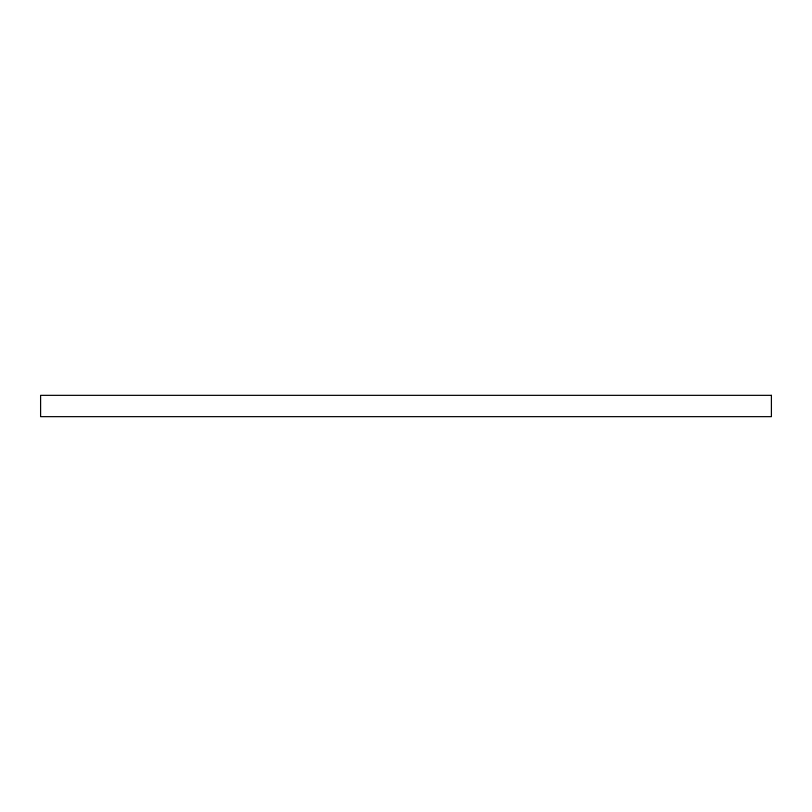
<?xml version="1.0" encoding="UTF-8"?>
<svg xmlns="http://www.w3.org/2000/svg" width="812" height="812" viewBox="0 0 812 812"><rect width="100%" height="100%" fill="white"/><g stroke="black" fill="none" stroke-linecap="round" stroke-linejoin="round"><path stroke-width="1.22" d="M771.4 395.342L40.6 395.342L40.6 416.657L771.4 416.657L771.4 395.342"/></g></svg>
